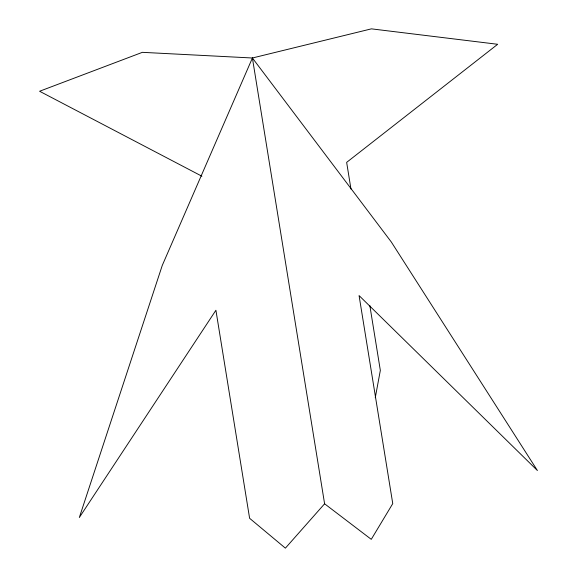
<?xml version="1.0" encoding="UTF-8"?>
<svg xmlns="http://www.w3.org/2000/svg" width="577" height="577" viewBox="0 0 577 577"><rect width="100%" height="100%" fill="white"/><g stroke="black" fill="none" stroke-linecap="round" stroke-linejoin="round"><path stroke-width="0.87" d="M375.266 397.726L380.337 370.405L369.828 305.507M350.967 189.04L346.647 162.375L497.67 44.285L371.422 28.85L252.401 57.996L162.252 265.463L79.33 517.504L215.913 310.253L249.61 518.29L285.384 548.15L324.599 503.786L252.401 57.996L142.382 52.334L39.589 91.253L201.907 176.216M324.599 503.786L371.271 539.344L392.757 503.613L359.067 295.575L537.411 470.529L391.293 241.972L252.401 57.996"/></g></svg>
